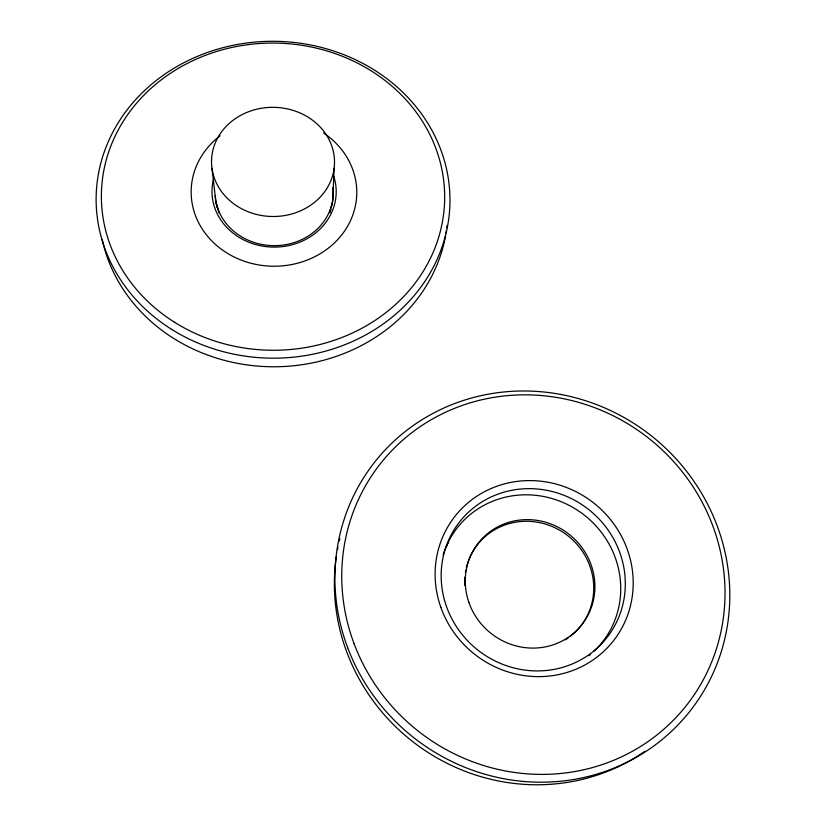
<?xml version="1.0" encoding="UTF-8"?>
<svg xmlns="http://www.w3.org/2000/svg" width="826" height="826" viewBox="0 0 826 826"><rect width="100%" height="100%" fill="white"/><g stroke="black" fill="none" stroke-linecap="round" stroke-linejoin="round"><path stroke-width="1.24" d="M332.702 201.616L334.127 168.277A61.506 54.599 0.9 0 0 248.471 111.768A61.506 54.599 0.9 0 0 236.453 205.684A61.506 54.599 0.9 0 0 334.127 168.277M332.021 205.003L332.475 202.752M329.657 212.53L332.362 202.835M329.77 212.767L330.947 209.484M219.055 212.778L215.875 201.823L211.962 168.328M216.113 202.959L217.083 207.491M644.941 751.257A197.682 189.206 39.6 0 1 429.675 753.518A197.682 189.206 39.6 0 1 336.265 557.013M337.483 549.6A197.682 189.206 39.6 0 1 337.948 547.142M339.269 541.051A197.682 189.206 39.6 0 1 339.847 538.635M466.349 567.782A65.688 62.859 39.2 0 1 563.332 532.471A65.688 62.859 39.2 0 1 570.239 636.371M568.329 637.796A65.688 62.859 39.2 0 1 565.356 639.778M464.666 585.52A65.688 62.859 39.2 0 1 464.821 577.147M465.41 572.428A65.688 62.859 39.2 0 1 465.833 570.095M446.339 546.606A91.789 87.855 39.3 0 1 448.621 542.062M443.066 555.051A92.347 88.341 39.1 0 1 576.61 509.673A92.347 88.341 39.1 0 1 594.121 651.105M590.631 654.233A92.347 88.341 39.1 0 1 588.814 655.72M447.062 225.415A174.379 156.579 0.5 0 1 446.763 227.955M446.422 230.495A174.379 156.579 0.5 0 1 446.04 233.035M445.606 235.565A174.379 156.579 0.5 0 1 276.09 366.754A174.379 156.579 0.5 0 1 102.269 239.623M332.878 187.471A59.038 52.812 0.7 0 1 278.899 245.498A59.038 52.812 0.7 0 1 215.214 195.69M323.555 132.955A82.806 74.061 0.7 0 1 336.492 240.872A82.806 74.061 0.7 0 1 215.245 244.238A82.806 74.061 0.7 0 1 220.036 135.825M333.807 176.423A62.105 55.538 0.7 0 1 276.338 247.067A62.105 55.538 0.7 0 1 213.304 180.037M347.705 647.739A200.904 192.055 39 0 0 685.25 716.927A200.904 192.055 39 0 0 564.127 395.107A200.904 192.055 39 0 0 347.705 647.739M468.879 602.391A65.956 63.086 39 0 0 579.191 627.874A65.956 63.086 39 0 0 542.186 521.34A65.956 63.086 39 0 0 468.879 602.391M446.494 606.501A93.658 89.497 38.5 0 0 603.331 641.885A93.658 89.497 38.5 0 0 549.889 490.964A93.658 89.497 38.5 0 0 446.494 606.501M440.888 607.471A100.772 96.26 38.4 0 0 609.671 645.312A100.772 96.26 38.4 0 0 551.913 483.055A100.772 96.26 38.4 0 0 440.888 607.471M354.106 643.733A194.988 186.325 38.8 0 0 681.657 711.238A194.988 186.325 38.8 0 0 564.385 398.886A194.988 186.325 38.8 0 0 354.106 643.733M171.632 329.357A176.919 158.437 0.6 0 0 449.303 213.841A176.919 158.437 0.6 0 0 198.219 56.013A176.919 158.437 0.6 0 0 171.632 329.357M174.462 322.202A171.643 153.595 0.6 0 0 444.006 210.537A171.643 153.595 0.6 0 0 200.625 57.242A171.643 153.595 0.6 0 0 174.462 322.202"/></g></svg>
